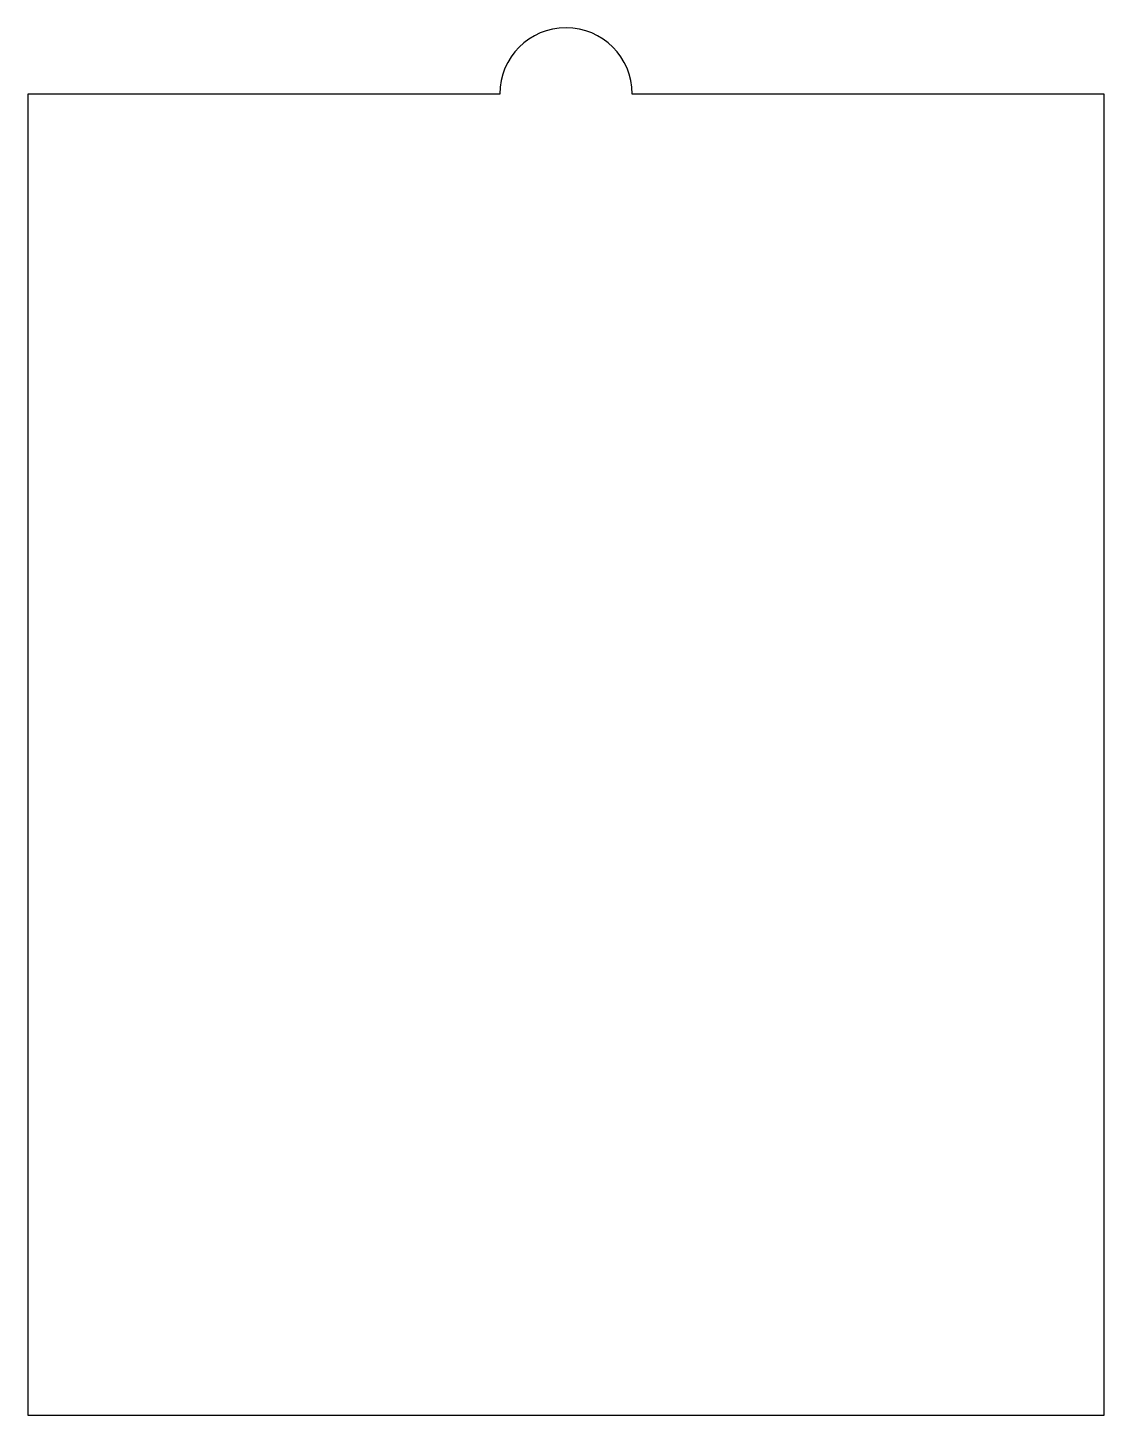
# Model space of a CAD drawing. Header units: inches. Extents: x -4.1 to 4.1, y -5 to 5.5.
import ezdxf

# ---------------------------------------------------------------- set-up
doc = ezdxf.new("R2010")
doc.units = ezdxf.units.IN
doc.header["$MEASUREMENT"] = 0

msp = doc.modelspace()

# ---------------------------------------------------------------- linework, layer by layer
at = {"color": 7, "linetype": 'Continuous', "lineweight": 25}
for p, q in [((-4.0625, 4.985), (-4.0625, -4.985)), ((-0.5, 4.985), (-4.0625, 4.985)), ((4.0625, 4.985), (0.5, 4.985)), ((4.0625, -4.985), (4.0625, 4.985)), ((-4.0625, -4.985), (4.0625, -4.985))]:
    msp.add_line(p, q, dxfattribs=at)
msp.add_arc((0, 4.985), 0.5, 0, 180, dxfattribs=at)

doc.saveas('drawing.dxf')
